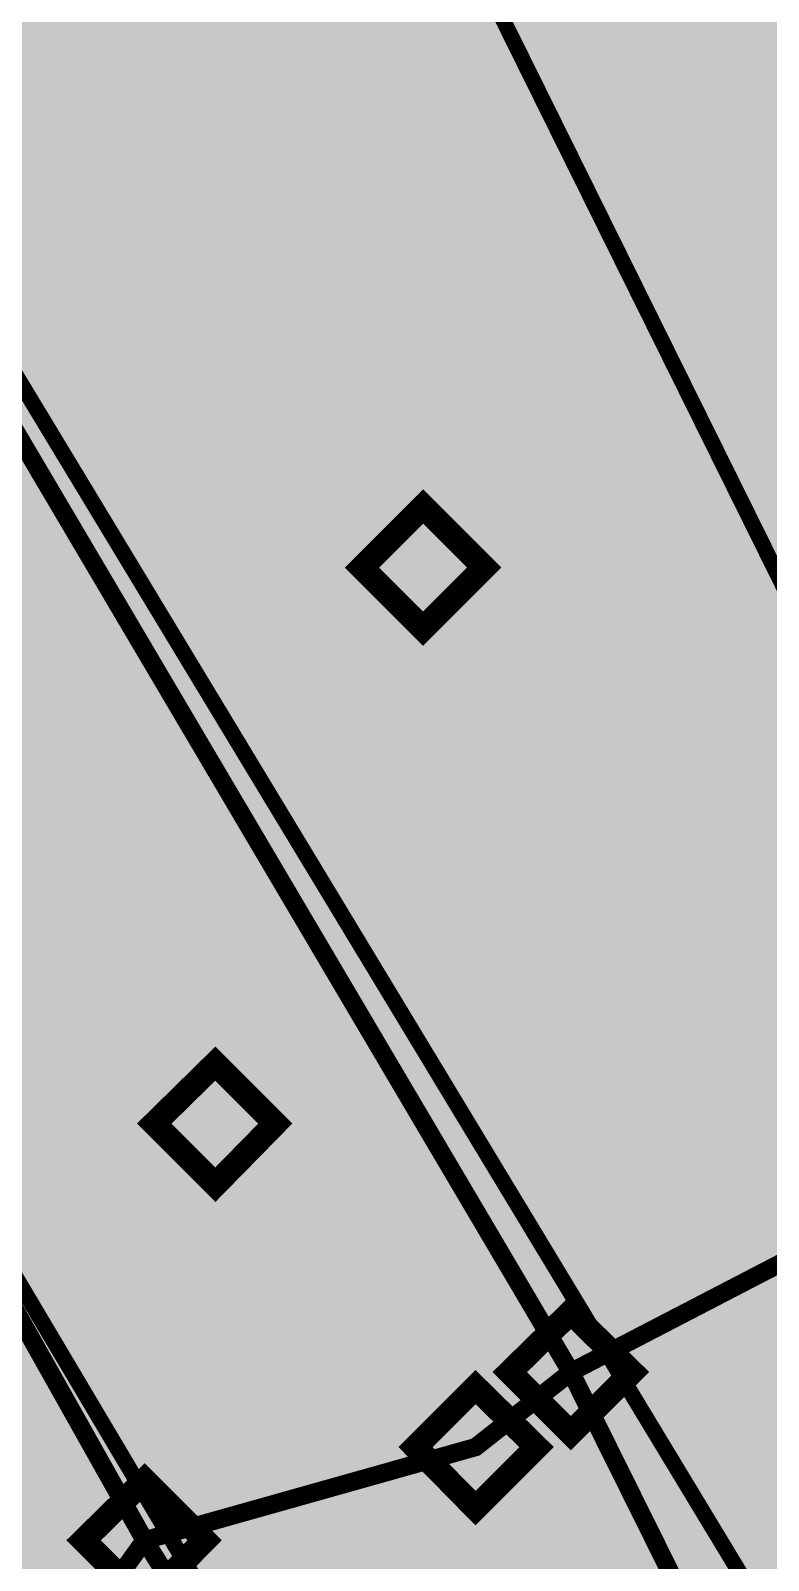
# Model space of a CAD drawing. Header units: millimetres. Extents: x 92 to 588, y 96 to 434.
# Drawn here: x 412.9 to 425.05, y 353.57 to 378.76 of the extents above; entities that cross this region are included whole.
import ezdxf

# ---------------------------------------------------------------- set-up
doc = ezdxf.new("R2010")
doc.units = ezdxf.units.MM
doc.layers.add('H', color=7, linetype='Continuous')
doc.layers.add('P', color=7, linetype='Continuous')

msp = doc.modelspace()

# ---------------------------------------------------------------- hatches: boundary and pattern name
at = {"layer": 'H', "linetype": 'Continuous'}
for points in [[(291.162, 223.903), (291.162, 433.788), (588.166, 433.788), (588.166, 223.903), (291.162, 223.903)], [(412.535, 375.791), (412.447, 375.791), (412.288, 375.809), (412.218, 375.844), (412.147, 375.879), (412.024, 375.968), (411.971, 376.02), (411.9, 376.091), (411.794, 376.285), (411.759, 376.391), (411.724, 376.514), (411.689, 376.814), (411.689, 376.973), (411.689, 377.132), (411.724, 377.449), (411.759, 377.573), (411.794, 377.714), (411.9, 377.943), (411.971, 378.049), (412.041, 378.155), (412.218, 378.296), (412.324, 378.366), (412.447, 378.419), (412.694, 378.472), (412.835, 378.472), (412.923, 378.472), (413.011, 378.455), (413.082, 378.455), (413.135, 378.437), (413.135, 378.102), (413.064, 378.119), (412.994, 378.155), (412.888, 378.172), (412.8, 378.172), (412.712, 378.172), (412.57, 378.137), (412.447, 378.084), (412.324, 378.014), (412.271, 377.961), (412.235, 377.89), (412.147, 377.767), (412.094, 377.608), (412.059, 377.414), (412.041, 377.308), (412.147, 377.132), (412.041, 377.061), (412.041, 377.026), (412.041, 376.991), (412.041, 376.761), (412.059, 376.55), (412.094, 376.461), (412.112, 376.391), (412.182, 376.267), (412.218, 376.214), (412.288, 376.144), (412.376, 376.109), (412.447, 376.073), (412.535, 376.073), (412.641, 376.073), (412.765, 376.126), (412.853, 376.179), (412.87, 376.214), (412.906, 376.25), (412.959, 376.356), (413.011, 376.514), (413.011, 376.655), (413.011, 376.744), (412.994, 376.867), (412.959, 376.938), (412.941, 376.991), (412.87, 377.079), (412.835, 377.114), (412.8, 377.132), (412.712, 377.185), (412.676, 377.185), (412.588, 377.202), (412.5, 377.202), (412.376, 377.202), (412.271, 377.167), (412.147, 377.132), (412.041, 377.308), (412.165, 377.396), (412.288, 377.449), (412.359, 377.467), (412.5, 377.484), (412.57, 377.484), (412.729, 377.484), (412.835, 377.449), (412.906, 377.432), (413.011, 377.379), (413.082, 377.343), (413.153, 377.273), (413.258, 377.149), (413.294, 377.061), (413.329, 376.973), (413.364, 376.779), (413.364, 376.673), (413.364, 376.585), (413.329, 376.391), (413.294, 376.303), (413.258, 376.232), (413.17, 376.091), (413.117, 376.02), (413.064, 375.968), (412.923, 375.879), (412.853, 375.844), (412.782, 375.809), (412.623, 375.791), (412.535, 375.791)], [(414.052, 375.791), (413.964, 375.791), (413.893, 375.809), (413.823, 375.826), (413.823, 376.162), (413.893, 376.126), (413.982, 376.109), (414.07, 376.091), (414.158, 376.091), (414.246, 376.091), (414.405, 376.109), (414.528, 376.179), (414.652, 376.25), (414.705, 376.303), (414.74, 376.373), (414.828, 376.497), (414.881, 376.655), (414.916, 376.849), (414.916, 376.955), (414.811, 377.132), (414.916, 377.202), (414.916, 377.273), (414.934, 377.308), (414.934, 377.361), (414.916, 377.484), (414.899, 377.696), (414.881, 377.784), (414.846, 377.873), (414.793, 377.996), (414.74, 378.049), (414.705, 378.084), (414.634, 378.137), (414.581, 378.155), (414.511, 378.19), (414.423, 378.19), (414.317, 378.19), (414.193, 378.137), (414.105, 378.067), (414.07, 378.031), (414.052, 377.996), (413.999, 377.908), (413.964, 377.731), (413.946, 377.59), (413.946, 377.52), (413.982, 377.379), (413.999, 377.326), (414.017, 377.273), (414.087, 377.185), (414.123, 377.149), (414.158, 377.114), (414.229, 377.079), (414.281, 377.079), (414.37, 377.061), (414.458, 377.061), (414.564, 377.061), (414.687, 377.096), (414.811, 377.132), (414.916, 376.955), (414.775, 376.867), (414.652, 376.814), (414.581, 376.797), (414.458, 376.779), (414.387, 376.761), (414.246, 376.779), (414.123, 376.797), (414.052, 376.814), (413.946, 376.885), (413.876, 376.92), (413.805, 376.973), (413.717, 377.114), (413.664, 377.185), (413.629, 377.273), (413.594, 377.467), (413.594, 377.678), (413.629, 377.855), (413.664, 377.943), (413.699, 378.031), (413.788, 378.172), (413.84, 378.225), (413.893, 378.278), (414.035, 378.384), (414.176, 378.437), (414.334, 378.472), (414.511, 378.472), (414.67, 378.437), (414.74, 378.419), (414.811, 378.384), (414.934, 378.296), (414.987, 378.243), (415.058, 378.172), (415.163, 377.978), (415.199, 377.873), (415.234, 377.749), (415.269, 377.449), (415.269, 377.29), (415.269, 377.132), (415.234, 376.814), (415.199, 376.673), (415.163, 376.532), (415.058, 376.303), (414.987, 376.197), (414.916, 376.109), (414.74, 375.95), (414.634, 375.897), (414.528, 375.844), (414.264, 375.791), (414.123, 375.791), (414.052, 375.791)], [(416.927, 375.844), (416.927, 376.109), (417.386, 376.109), (417.386, 377.837), (416.927, 377.837), (416.927, 378.067), (417.051, 378.067), (417.245, 378.102), (417.315, 378.137), (417.351, 378.172), (417.386, 378.225), (417.439, 378.331), (417.456, 378.437), (417.721, 378.437), (417.721, 376.109), (418.18, 376.109), (418.18, 375.844), (416.927, 375.844)], [(419.344, 375.791), (419.256, 375.791), (419.062, 375.809), (418.973, 375.826), (418.779, 375.879), (418.638, 375.95), (418.638, 376.303), (418.797, 376.232), (418.956, 376.162), (419.062, 376.126), (419.238, 376.091), (419.326, 376.091), (419.432, 376.091), (419.538, 376.126), (419.591, 376.144), (419.679, 376.197), (419.714, 376.232), (419.785, 376.303), (419.82, 376.391), (419.838, 376.444), (419.855, 376.567), (419.855, 376.638), (419.855, 376.691), (419.838, 376.814), (419.82, 376.867), (419.802, 376.902), (419.75, 376.973), (419.714, 377.008), (419.626, 377.043), (419.538, 377.079), (419.432, 377.096), (419.326, 377.096), (419.167, 377.096), (419.167, 377.379), (419.291, 377.379), (419.397, 377.379), (419.591, 377.449), (419.661, 377.502), (419.697, 377.52), (419.75, 377.59), (419.802, 377.714), (419.82, 377.82), (419.82, 377.855), (419.785, 377.943), (419.767, 377.978), (419.75, 378.014), (419.714, 378.067), (419.608, 378.137), (419.538, 378.155), (419.45, 378.172), (419.361, 378.172), (419.273, 378.172), (419.167, 378.155), (419.079, 378.119), (418.991, 378.102), (418.903, 378.067), (418.85, 378.014), (418.779, 377.978), (418.744, 377.943), (418.709, 378.313), (418.85, 378.366), (419.026, 378.419), (419.115, 378.455), (419.309, 378.472), (419.397, 378.472), (419.555, 378.472), (419.697, 378.437), (419.767, 378.419), (419.873, 378.366), (419.926, 378.331), (419.996, 378.278), (420.067, 378.19), (420.102, 378.137), (420.138, 378.067), (420.155, 377.925), (420.155, 377.855), (420.155, 377.749), (420.085, 377.555), (420.032, 377.484), (419.944, 377.396), (419.785, 377.308), (419.679, 377.273), (419.767, 377.238), (419.855, 377.202), (419.944, 377.149), (420.032, 377.079), (420.067, 377.043), (420.138, 376.955), (420.155, 376.885), (420.19, 376.832), (420.208, 376.691), (420.208, 376.603), (420.208, 376.514), (420.19, 376.356), (420.155, 376.285), (420.12, 376.214), (420.032, 376.073), (419.979, 376.02), (419.926, 375.968), (419.785, 375.879), (419.714, 375.844), (419.626, 375.809), (419.45, 375.791), (419.344, 375.791)], [(424.089, 374.821), (424, 374.821), (423.842, 374.856), (423.771, 374.874), (423.701, 374.909), (423.577, 374.997), (423.524, 375.05), (423.454, 375.121), (423.348, 375.315), (423.313, 375.421), (423.277, 375.544), (423.242, 375.844), (423.242, 376.003), (423.242, 376.179), (423.277, 376.479), (423.313, 376.62), (423.348, 376.744), (423.454, 376.991), (423.524, 377.096), (423.595, 377.185), (423.771, 377.343), (423.877, 377.396), (424, 377.449), (424.247, 377.502), (424.389, 377.502), (424.477, 377.502), (424.547, 377.502), (424.635, 377.484), (424.688, 377.467), (424.688, 377.132), (424.618, 377.167), (424.53, 377.185), (424.441, 377.202), (424.353, 377.202), (424.265, 377.202), (424.124, 377.185), (423.983, 377.114), (423.877, 377.043), (423.824, 376.991), (423.771, 376.938), (423.701, 376.797), (423.648, 376.638), (423.595, 376.444), (423.595, 376.338), (423.701, 376.162), (423.595, 376.091), (423.595, 376.056), (423.577, 376.02), (423.577, 375.809), (423.612, 375.579), (423.63, 375.491), (423.665, 375.421), (423.736, 375.297), (423.771, 375.244), (423.842, 375.174), (423.912, 375.138), (424, 375.103), (424.089, 375.103), (424.195, 375.103), (424.318, 375.156), (424.389, 375.209), (424.424, 375.244), (424.459, 375.297), (424.512, 375.385), (424.547, 375.562), (424.565, 375.703), (424.565, 375.773), (424.53, 375.915), (424.512, 375.968), (424.494, 376.02), (424.424, 376.109), (424.389, 376.144), (424.353, 376.179), (424.265, 376.214), (424.23, 376.214), (424.142, 376.232), (424.053, 376.232), (423.93, 376.232), (423.824, 376.197), (423.701, 376.162), (423.595, 376.338), (423.718, 376.426), (423.842, 376.479), (423.912, 376.497), (424.053, 376.514), (424.124, 376.514), (424.265, 376.514), (424.389, 376.497), (424.441, 376.479), (424.565, 376.408), (424.635, 376.373), (424.706, 376.32), (424.812, 376.179), (424.847, 376.091), (424.865, 376.02), (424.9, 375.826), (424.918, 375.703), (424.9, 375.615), (424.882, 375.421), (424.847, 375.35), (424.812, 375.262), (424.724, 375.121), (424.671, 375.068), (424.6, 374.997), (424.477, 374.909), (424.406, 374.874), (424.336, 374.856), (424.177, 374.821), (424.089, 374.821)], [(415.763, 375.844), (415.763, 376.338), (416.169, 376.338), (416.169, 375.844), (415.763, 375.844)], [(413.699, 370.746), (413.611, 370.764), (413.452, 370.782), (413.382, 370.817), (413.311, 370.852), (413.188, 370.94), (413.135, 370.993), (413.064, 371.064), (412.959, 371.258), (412.923, 371.364), (412.888, 371.487), (412.853, 371.769), (412.853, 372.105), (412.888, 372.404), (412.923, 372.546), (412.959, 372.687), (413.064, 372.916), (413.135, 373.022), (413.205, 373.11), (413.382, 373.269), (413.488, 373.322), (413.611, 373.375), (413.858, 373.428), (413.999, 373.445), (414.087, 373.445), (414.176, 373.428), (414.246, 373.428), (414.299, 373.41), (414.299, 373.075), (414.229, 373.092), (414.158, 373.128), (414.052, 373.145), (413.964, 373.145), (413.876, 373.145), (413.735, 373.11), (413.611, 373.057), (413.488, 372.969), (413.435, 372.916), (413.382, 372.863), (413.311, 372.74), (413.258, 372.563), (413.205, 372.387), (413.205, 372.281), (413.311, 372.087), (413.205, 372.034), (413.205, 371.963), (413.205, 371.911), (413.188, 371.875), (413.205, 371.734), (413.223, 371.523), (413.241, 371.434), (413.276, 371.364), (413.347, 371.223), (413.382, 371.187), (413.452, 371.117), (413.541, 371.064), (413.611, 371.046), (413.699, 371.029), (413.805, 371.046), (413.929, 371.099), (414.017, 371.152), (414.035, 371.187), (414.07, 371.223), (414.123, 371.311), (414.158, 371.487), (414.176, 371.628), (414.176, 371.717), (414.158, 371.84), (414.123, 371.893), (414.105, 371.946), (414.035, 372.052), (413.999, 372.087), (413.964, 372.105), (413.876, 372.14), (413.84, 372.158), (413.752, 372.175), (413.664, 372.175), (413.541, 372.175), (413.435, 372.14), (413.311, 372.087), (413.205, 372.281), (413.329, 372.352), (413.452, 372.404), (413.523, 372.44), (413.664, 372.457), (413.735, 372.457), (413.893, 372.457), (413.999, 372.422), (414.07, 372.404), (414.176, 372.352), (414.246, 372.299), (414.317, 372.246), (414.423, 372.105), (414.458, 372.034), (414.493, 371.946), (414.528, 371.752), (414.528, 371.646), (414.528, 371.54), (414.493, 371.364), (414.458, 371.276), (414.423, 371.205), (414.334, 371.064), (414.281, 370.993), (414.229, 370.94), (414.087, 370.852), (414.017, 370.817), (413.946, 370.782), (413.788, 370.764), (413.699, 370.746)], [(415.287, 370.764), (415.216, 370.764), (415.128, 370.764), (415.058, 370.782), (414.987, 370.799), (414.987, 371.134), (415.058, 371.099), (415.146, 371.082), (415.234, 371.064), (415.322, 371.064), (415.41, 371.064), (415.569, 371.082), (415.693, 371.134), (415.816, 371.223), (415.869, 371.276), (415.904, 371.346), (415.992, 371.47), (416.045, 371.628), (416.081, 371.822), (416.081, 371.928), (415.975, 372.105), (416.081, 372.175), (416.081, 372.228), (416.098, 372.281), (416.098, 372.334), (416.081, 372.457), (416.063, 372.669), (416.045, 372.757), (416.01, 372.845), (415.957, 372.969), (415.904, 373.022), (415.869, 373.057), (415.798, 373.11), (415.745, 373.128), (415.675, 373.163), (415.587, 373.163), (415.481, 373.163), (415.34, 373.11), (415.269, 373.039), (415.234, 373.004), (415.216, 372.969), (415.163, 372.881), (415.128, 372.704), (415.11, 372.563), (415.11, 372.493), (415.146, 372.352), (415.163, 372.299), (415.181, 372.246), (415.252, 372.158), (415.287, 372.122), (415.322, 372.087), (415.393, 372.052), (415.446, 372.034), (415.534, 372.034), (415.622, 372.016), (415.728, 372.034), (415.851, 372.069), (415.975, 372.105), (416.081, 371.928), (415.94, 371.84), (415.816, 371.787), (415.745, 371.769), (415.622, 371.734), (415.551, 371.734), (415.41, 371.752), (415.287, 371.769), (415.216, 371.787), (415.11, 371.858), (415.04, 371.893), (414.969, 371.946), (414.864, 372.087), (414.828, 372.158), (414.793, 372.246), (414.758, 372.44), (414.758, 372.546), (414.758, 372.651), (414.793, 372.828), (414.828, 372.916), (414.864, 373.004), (414.952, 373.145), (415.005, 373.198), (415.058, 373.251), (415.199, 373.339), (415.269, 373.375), (415.34, 373.41), (415.499, 373.445), (415.587, 373.445), (415.675, 373.445), (415.834, 373.41), (415.904, 373.392), (415.975, 373.357), (416.098, 373.269), (416.151, 373.216), (416.222, 373.145), (416.328, 372.951), (416.363, 372.845), (416.398, 372.722), (416.433, 372.422), (416.433, 372.263), (416.433, 372.105), (416.398, 371.787), (416.363, 371.646), (416.328, 371.505), (416.222, 371.276), (416.151, 371.17), (416.081, 371.082), (415.904, 370.923), (415.798, 370.87), (415.693, 370.817), (415.428, 370.764), (415.287, 370.764)], [(417.88, 370.799), (417.88, 371.17), (418.056, 371.328), (418.215, 371.487), (418.356, 371.628), (418.497, 371.787), (418.638, 371.946), (418.85, 372.21), (418.903, 372.316), (418.956, 372.404), (419.009, 372.616), (419.009, 372.722), (419.009, 372.828), (418.973, 372.898), (418.956, 372.951), (418.92, 373.022), (418.885, 373.039), (418.832, 373.092), (418.744, 373.128), (418.674, 373.145), (418.568, 373.145), (418.48, 373.145), (418.391, 373.128), (418.285, 373.092), (418.197, 373.057), (418.127, 373.039), (418.056, 372.987), (418.003, 372.951), (417.95, 372.916), (417.933, 373.286), (418.056, 373.339), (418.233, 373.392), (418.338, 373.41), (418.515, 373.445), (418.691, 373.445), (418.85, 373.428), (418.991, 373.375), (419.115, 373.304), (419.167, 373.251), (419.22, 373.198), (419.291, 373.092), (419.344, 372.969), (419.361, 372.81), (419.361, 372.74), (419.361, 372.581), (419.326, 372.457), (419.291, 372.334), (419.238, 372.21), (419.167, 372.105), (419.079, 371.999), (418.991, 371.875), (418.885, 371.769), (418.726, 371.593), (418.532, 371.399), (418.338, 371.223), (418.215, 371.099), (419.485, 371.099), (419.485, 370.799), (417.88, 370.799)], [(420.279, 370.764), (420.208, 370.764), (420.12, 370.764), (420.049, 370.782), (419.979, 370.799), (419.979, 371.134), (420.049, 371.099), (420.138, 371.082), (420.226, 371.064), (420.314, 371.064), (420.402, 371.064), (420.561, 371.082), (420.684, 371.134), (420.808, 371.223), (420.861, 371.276), (420.896, 371.346), (420.984, 371.47), (421.037, 371.628), (421.072, 371.822), (421.072, 371.928), (420.967, 372.105), (421.072, 372.175), (421.072, 372.228), (421.09, 372.281), (421.09, 372.334), (421.072, 372.457), (421.055, 372.669), (421.037, 372.757), (421.002, 372.845), (420.949, 372.969), (420.896, 373.022), (420.861, 373.057), (420.79, 373.11), (420.755, 373.128), (420.667, 373.163), (420.579, 373.163), (420.473, 373.163), (420.349, 373.11), (420.261, 373.039), (420.226, 373.004), (420.208, 372.969), (420.155, 372.881), (420.12, 372.704), (420.102, 372.563), (420.102, 372.493), (420.138, 372.352), (420.155, 372.299), (420.173, 372.246), (420.243, 372.158), (420.279, 372.122), (420.314, 372.087), (420.385, 372.052), (420.437, 372.034), (420.526, 372.034), (420.614, 372.016), (420.72, 372.034), (420.861, 372.069), (420.967, 372.105), (421.072, 371.928), (420.931, 371.84), (420.808, 371.787), (420.737, 371.769), (420.614, 371.734), (420.543, 371.734), (420.402, 371.752), (420.279, 371.769), (420.208, 371.787), (420.102, 371.858), (420.032, 371.893), (419.979, 371.946), (419.873, 372.087), (419.82, 372.158), (419.802, 372.246), (419.767, 372.44), (419.75, 372.546), (419.75, 372.651), (419.785, 372.828), (419.82, 372.916), (419.855, 373.004), (419.944, 373.145), (419.996, 373.198), (420.049, 373.251), (420.19, 373.339), (420.261, 373.375), (420.332, 373.41), (420.49, 373.445), (420.579, 373.445), (420.667, 373.445), (420.825, 373.41), (420.896, 373.392), (420.967, 373.357), (421.09, 373.269), (421.143, 373.216), (421.214, 373.145), (421.319, 372.951), (421.355, 372.845), (421.39, 372.722), (421.425, 372.422), (421.425, 372.263), (421.425, 372.105), (421.39, 371.787), (421.355, 371.646), (421.319, 371.505), (421.214, 371.276), (421.143, 371.17), (421.072, 371.082), (420.896, 370.923), (420.79, 370.87), (420.684, 370.817), (420.42, 370.764), (420.279, 370.764)], [(416.927, 370.799), (416.927, 371.311), (417.333, 371.311), (417.333, 370.799), (416.927, 370.799)], [(419.361, 368.912), (418.356, 369.917), (419.361, 370.923), (420.367, 369.917), (419.361, 368.912)], [(415.181, 365.314), (415.181, 366.196), (415.181, 366.478), (415.181, 367.483), (414.299, 366.478), (415.181, 366.478), (415.181, 366.196), (414.035, 366.196), (414.035, 366.566), (415.181, 367.889), (415.516, 367.889), (415.516, 366.478), (415.816, 366.478), (415.816, 366.196), (415.516, 366.196), (415.516, 365.314), (415.181, 365.314)], [(413.188, 365.314), (413.188, 365.808), (413.611, 365.808), (413.611, 365.314), (413.188, 365.314)], [(416.257, 361.645), (417.439, 363.92), (416.098, 363.92), (416.098, 364.238), (417.739, 364.238), (417.739, 363.85), (416.627, 361.645), (416.257, 361.645)], [(418.85, 361.592), (418.85, 361.874), (418.92, 361.892), (419.044, 361.909), (419.079, 361.945), (419.132, 361.98), (419.203, 362.086), (419.238, 362.156), (419.256, 362.227), (419.291, 362.386), (419.309, 362.474), (419.326, 362.685), (419.326, 362.932), (419.326, 363.197), (419.309, 363.409), (419.291, 363.497), (419.256, 363.656), (419.238, 363.726), (419.203, 363.797), (419.132, 363.885), (419.079, 363.938), (419.044, 363.955), (418.92, 363.991), (418.85, 363.991), (418.779, 363.991), (418.656, 363.955), (418.621, 363.938), (418.568, 363.885), (418.497, 363.797), (418.462, 363.726), (418.444, 363.656), (418.409, 363.497), (418.391, 363.391), (418.374, 363.179), (418.374, 362.932), (418.374, 362.685), (418.391, 362.491), (418.409, 362.403), (418.444, 362.227), (418.462, 362.156), (418.497, 362.086), (418.568, 361.998), (418.603, 361.945), (418.656, 361.927), (418.779, 361.892), (418.85, 361.874), (418.85, 361.592), (418.744, 361.592), (418.568, 361.645), (418.409, 361.715), (418.268, 361.839), (418.215, 361.927), (418.18, 362.015), (418.109, 362.227), (418.056, 362.474), (418.021, 362.774), (418.021, 363.109), (418.056, 363.409), (418.109, 363.673), (418.18, 363.867), (418.233, 363.955), (418.285, 364.044), (418.409, 364.167), (418.568, 364.238), (418.744, 364.273), (418.85, 364.291), (418.956, 364.273), (419.132, 364.238), (419.291, 364.149), (419.432, 364.026), (419.485, 363.955), (419.52, 363.867), (419.591, 363.656), (419.644, 363.409), (419.679, 363.109), (419.679, 362.932), (419.679, 362.774), (419.644, 362.474), (419.591, 362.209), (419.52, 361.998), (419.467, 361.927), (419.414, 361.839), (419.291, 361.715), (419.132, 361.645), (418.956, 361.592), (418.85, 361.592)], [(421.108, 361.645), (421.108, 362.015), (421.284, 362.174), (421.443, 362.315), (421.584, 362.474), (421.743, 362.633), (421.884, 362.791), (422.078, 363.056), (422.148, 363.162), (422.184, 363.25), (422.237, 363.462), (422.254, 363.55), (422.237, 363.656), (422.219, 363.744), (422.201, 363.779), (422.148, 363.85), (422.113, 363.885), (422.06, 363.938), (421.99, 363.955), (421.901, 363.973), (421.813, 363.991), (421.707, 363.973), (421.619, 363.955), (421.531, 363.938), (421.443, 363.903), (421.372, 363.867), (421.302, 363.832), (421.231, 363.797), (421.196, 363.761), (421.161, 364.132), (421.284, 364.185), (421.46, 364.238), (421.566, 364.255), (421.743, 364.291), (421.831, 364.291), (421.919, 364.291), (422.078, 364.255), (422.219, 364.22), (422.342, 364.132), (422.395, 364.097), (422.448, 364.044), (422.519, 363.938), (422.572, 363.797), (422.607, 363.656), (422.607, 363.567), (422.589, 363.426), (422.572, 363.303), (422.519, 363.162), (422.466, 363.056), (422.395, 362.95), (422.307, 362.827), (422.219, 362.721), (422.131, 362.615), (421.954, 362.438), (421.76, 362.244), (421.566, 362.068), (421.443, 361.945), (422.713, 361.945), (422.713, 361.645), (421.108, 361.645)], [(423.842, 361.592), (423.754, 361.592), (423.577, 361.627), (423.489, 361.645), (423.418, 361.68), (423.277, 361.751), (423.224, 361.803), (423.171, 361.856), (423.083, 361.98), (423.066, 362.05), (423.03, 362.139), (422.995, 362.28), (422.995, 362.368), (423.013, 362.456), (423.066, 362.65), (423.119, 362.756), (423.171, 362.827), (423.33, 362.968), (423.436, 363.021), (423.577, 362.897), (423.471, 362.774), (423.418, 362.703), (423.383, 362.633), (423.348, 362.474), (423.348, 362.386), (423.348, 362.28), (423.418, 362.086), (423.489, 361.998), (423.56, 361.927), (423.736, 361.856), (423.842, 361.839), (423.948, 361.856), (424.124, 361.927), (424.195, 361.98), (424.265, 362.05), (424.318, 362.227), (424.336, 362.333), (424.318, 362.421), (424.3, 362.544), (424.265, 362.597), (424.23, 362.633), (424.106, 362.738), (424.018, 362.774), (423.965, 362.809), (423.859, 362.844), (423.771, 362.897), (423.648, 362.932), (423.577, 362.897), (423.436, 363.021), (423.348, 363.091), (423.207, 363.215), (423.154, 363.285), (423.119, 363.356), (423.066, 363.514), (423.066, 363.603), (423.066, 363.691), (423.101, 363.814), (423.154, 363.938), (423.224, 364.044), (423.277, 364.097), (423.348, 364.149), (423.471, 364.22), (423.612, 364.273), (423.754, 364.291), (423.93, 364.291), (424.089, 364.273), (424.23, 364.22), (424.353, 364.149), (424.406, 364.114), (424.459, 364.061), (424.53, 363.955), (424.583, 363.832), (424.618, 363.708), (424.618, 363.638), (424.618, 363.55), (424.565, 363.373), (424.512, 363.285), (424.459, 363.215), (424.318, 363.073), (424.23, 363.021), (424.089, 363.162), (424.195, 363.285), (424.23, 363.356), (424.247, 363.409), (424.283, 363.55), (424.283, 363.638), (424.283, 363.708), (424.212, 363.867), (424.159, 363.92), (424.142, 363.955), (424.071, 363.991), (423.948, 364.026), (423.842, 364.044), (423.754, 364.026), (423.595, 363.973), (423.524, 363.938), (423.507, 363.903), (423.454, 363.85), (423.418, 363.744), (423.418, 363.656), (423.418, 363.585), (423.436, 363.479), (423.471, 363.426), (423.507, 363.391), (423.595, 363.303), (423.718, 363.232), (423.824, 363.197), (423.93, 363.144), (424.018, 363.109), (424.089, 363.162), (424.23, 363.021), (424.336, 362.968), (424.512, 362.827), (424.565, 362.756), (424.618, 362.685), (424.671, 362.491), (424.688, 362.368), (424.688, 362.28), (424.653, 362.139), (424.6, 361.998), (424.494, 361.874), (424.441, 361.821), (424.389, 361.751), (424.247, 361.68), (424.089, 361.627), (423.93, 361.592), (423.842, 361.592)], [(420.155, 361.645), (420.155, 362.139), (420.579, 362.139), (420.579, 361.645), (420.155, 361.645)], [(415.94, 359.757), (414.934, 360.763), (415.94, 361.751), (416.927, 360.763), (415.94, 359.757)], [(413.223, 355.471), (413.223, 358.064), (413.858, 358.064), (413.982, 358.046), (414.176, 358.029), (414.246, 358.011), (414.334, 357.993), (414.475, 357.941), (414.546, 357.888), (414.617, 357.835), (414.722, 357.711), (414.758, 357.641), (414.811, 357.57), (414.846, 357.376), (414.846, 357.27), (414.846, 357.2), (414.811, 357.041), (414.793, 356.953), (414.758, 356.882), (414.67, 356.759), (414.617, 356.706), (414.546, 356.635), (414.387, 356.547), (414.299, 356.494), (414.211, 356.477), (413.982, 356.441), (413.858, 356.441), (413.558, 356.441), (413.558, 356.723), (413.788, 356.723), (413.982, 356.741), (414.123, 356.759), (414.193, 356.776), (414.299, 356.847), (414.334, 356.882), (414.387, 356.918), (414.44, 357.006), (414.458, 357.059), (414.475, 357.147), (414.493, 357.27), (414.493, 357.341), (414.458, 357.447), (414.44, 357.5), (414.423, 357.553), (414.352, 357.623), (414.299, 357.658), (414.211, 357.711), (414.105, 357.747), (413.999, 357.764), (413.84, 357.764), (413.558, 357.764), (413.558, 356.723), (413.558, 356.441), (413.558, 355.471), (413.223, 355.471)], [(415.781, 355.418), (415.675, 355.418), (415.481, 355.436), (415.393, 355.471), (415.216, 355.524), (415.075, 355.577), (415.075, 355.947), (415.216, 355.859), (415.393, 355.789), (415.481, 355.753), (415.657, 355.718), (415.745, 355.718), (415.851, 355.718), (415.957, 355.753), (416.01, 355.771), (416.098, 355.824), (416.151, 355.859), (416.204, 355.947), (416.257, 356.036), (416.275, 356.071), (416.292, 356.194), (416.292, 356.335), (416.257, 356.441), (416.239, 356.494), (416.222, 356.529), (416.169, 356.618), (416.134, 356.635), (416.045, 356.688), (415.957, 356.706), (415.851, 356.723), (415.587, 356.723), (415.587, 357.023), (415.71, 357.023), (415.816, 357.023), (416.01, 357.076), (416.098, 357.129), (416.134, 357.164), (416.186, 357.217), (416.239, 357.341), (416.239, 357.447), (416.239, 357.5), (416.222, 357.588), (416.204, 357.623), (416.186, 357.658), (416.134, 357.711), (416.028, 357.764), (415.957, 357.799), (415.869, 357.799), (415.781, 357.817), (415.693, 357.799), (415.604, 357.782), (415.499, 357.764), (415.41, 357.729), (415.34, 357.694), (415.269, 357.658), (415.216, 357.623), (415.163, 357.588), (415.146, 357.958), (415.269, 358.011), (415.446, 358.064), (415.534, 358.082), (415.728, 358.099), (415.816, 358.117), (415.975, 358.099), (416.116, 358.082), (416.186, 358.046), (416.31, 357.993), (416.363, 357.958), (416.416, 357.923), (416.504, 357.817), (416.522, 357.764), (416.557, 357.694), (416.592, 357.57), (416.592, 357.482), (416.575, 357.376), (416.504, 357.2), (416.451, 357.112), (416.38, 357.041), (416.204, 356.935), (416.116, 356.9), (416.186, 356.865), (416.292, 356.829), (416.38, 356.776), (416.451, 356.723), (416.504, 356.671), (416.557, 356.582), (416.592, 356.529), (416.61, 356.459), (416.627, 356.318), (416.645, 356.247), (416.627, 356.159), (416.61, 356), (416.575, 355.912), (416.539, 355.842), (416.469, 355.718), (416.416, 355.665), (416.345, 355.595), (416.222, 355.506), (416.134, 355.471), (416.063, 355.453), (415.869, 355.418), (415.781, 355.418)], [(418.374, 355.471), (418.374, 358.064), (419.062, 358.064), (419.309, 358.046), (419.485, 358.046), (419.538, 358.029), (419.679, 357.976), (419.75, 357.958), (419.802, 357.905), (419.908, 357.817), (419.944, 357.764), (419.979, 357.694), (420.014, 357.553), (420.014, 357.464), (419.996, 357.376), (419.961, 357.217), (419.908, 357.147), (419.855, 357.076), (419.732, 356.97), (419.644, 356.918), (419.503, 357.094), (419.538, 357.112), (419.591, 357.182), (419.626, 357.217), (419.644, 357.306), (419.644, 357.429), (419.644, 357.517), (419.626, 357.588), (419.608, 357.623), (419.555, 357.676), (419.52, 357.694), (419.432, 357.729), (419.326, 357.747), (419.22, 357.764), (419.044, 357.764), (418.726, 357.764), (418.726, 357.006), (419.115, 357.006), (419.256, 357.006), (419.344, 357.023), (419.432, 357.041), (419.503, 357.094), (419.644, 356.918), (419.75, 356.865), (419.626, 356.618), (419.555, 356.653), (419.485, 356.688), (419.379, 356.706), (419.273, 356.723), (419.115, 356.723), (418.726, 356.723), (418.726, 355.771), (418.991, 355.771), (419.203, 355.771), (419.361, 355.789), (419.414, 355.806), (419.538, 355.842), (419.591, 355.877), (419.626, 355.912), (419.697, 355.983), (419.732, 356.036), (419.75, 356.071), (419.767, 356.177), (419.767, 356.318), (419.75, 356.441), (419.732, 356.494), (419.714, 356.529), (419.626, 356.618), (419.75, 356.865), (419.944, 356.759), (419.996, 356.671), (420.067, 356.6), (420.12, 356.388), (420.138, 356.265), (420.12, 356.177), (420.085, 356), (420.049, 355.93), (420.014, 355.859), (419.926, 355.736), (419.855, 355.683), (419.785, 355.63), (419.626, 355.542), (419.555, 355.524), (419.467, 355.506), (419.238, 355.471), (419.115, 355.471), (418.374, 355.471)], [(421.796, 355.665), (420.79, 356.671), (421.796, 357.658), (422.801, 356.671), (421.796, 355.665)], [(416.998, 356.441), (416.998, 356.759), (417.986, 356.759), (417.986, 356.441), (416.998, 356.441)], [(420.226, 354.43), (419.238, 355.436), (420.226, 356.424), (421.231, 355.436), (420.226, 354.43)], [(414.775, 352.896), (413.77, 353.901), (414.775, 354.889), (415.763, 353.901), (414.775, 352.896)]]:
    msp.add_hatch(color=7, dxfattribs=at).paths.add_polyline_path(points)

# ---------------------------------------------------------------- linework, layer by layer
at = {"layer": 'P', "color": 7}
for points, const_width in [([(378.563, 398.404), (388.282, 403.131), (401.246, 404.49), (408.443, 397.804), (417.703, 384.946), (430.086, 359.934), (447.284, 335.275), (470.99, 318.253), (496.408, 306.894), (507.062, 307.229), (530.451, 304.706), (561.531, 303.031), (581.234, 313.738)], 0.26), ([(386.147, 388.809), (402.605, 377.784), (408.972, 364.432), (431.25, 326.914), (436.524, 304.601), (443.015, 283.54), (455.01, 253.995), (463.529, 246.11), (472.754, 245.175), (499.971, 263.326)], 0.26), ([(484.255, 250.802), (467.727, 260.662), (452.417, 269.975), (447.372, 285.85), (442.874, 301.796), (438.852, 317.265), (438.782, 327.619), (428.798, 342.577), (421.796, 356.671), (406.203, 383.076)], 0.3), ([(456.774, 250.167), (448.148, 267.153), (442.151, 284.016), (436.824, 301.761), (433.914, 316.683), (431.162, 325.414), (423.595, 339.914), (414.775, 353.901), (400.082, 380.042)], 0.3), ([(411.53, 374.944), (426.452, 350.268), (442.715, 325.626), (442.68, 321.728), (443.139, 298.938), (454.798, 273.08), (471.361, 258.14)], 0.26), ([(418.356, 369.917), (419.361, 368.912), (420.367, 369.917), (419.361, 370.923), (418.356, 369.917), (418.356, 369.917)], 0.4), ([(394.808, 340.937), (405.18, 347.939), (410.754, 348.31), (414.775, 353.901), (420.226, 355.436), (421.796, 356.671), (429.751, 360.798), (438.888, 365.049)], 0.3), ([(414.934, 360.763), (415.94, 359.757), (416.927, 360.763), (415.94, 361.751), (414.934, 360.763), (414.934, 360.763)], 0.4), ([(420.79, 356.671), (421.796, 355.665), (422.801, 356.671), (421.796, 357.658), (420.79, 356.671), (420.79, 356.671)], 0.4), ([(419.238, 355.436), (420.226, 354.43), (421.231, 355.436), (420.226, 356.424), (419.238, 355.436), (419.238, 355.436)], 0.4), ([(413.77, 353.901), (414.775, 352.896), (415.763, 353.901), (414.775, 354.889), (413.77, 353.901), (413.77, 353.901)], 0.4)]:
    msp.add_lwpolyline(points, dxfattribs=dict(at, const_width=const_width))

doc.saveas('drawing.dxf')
